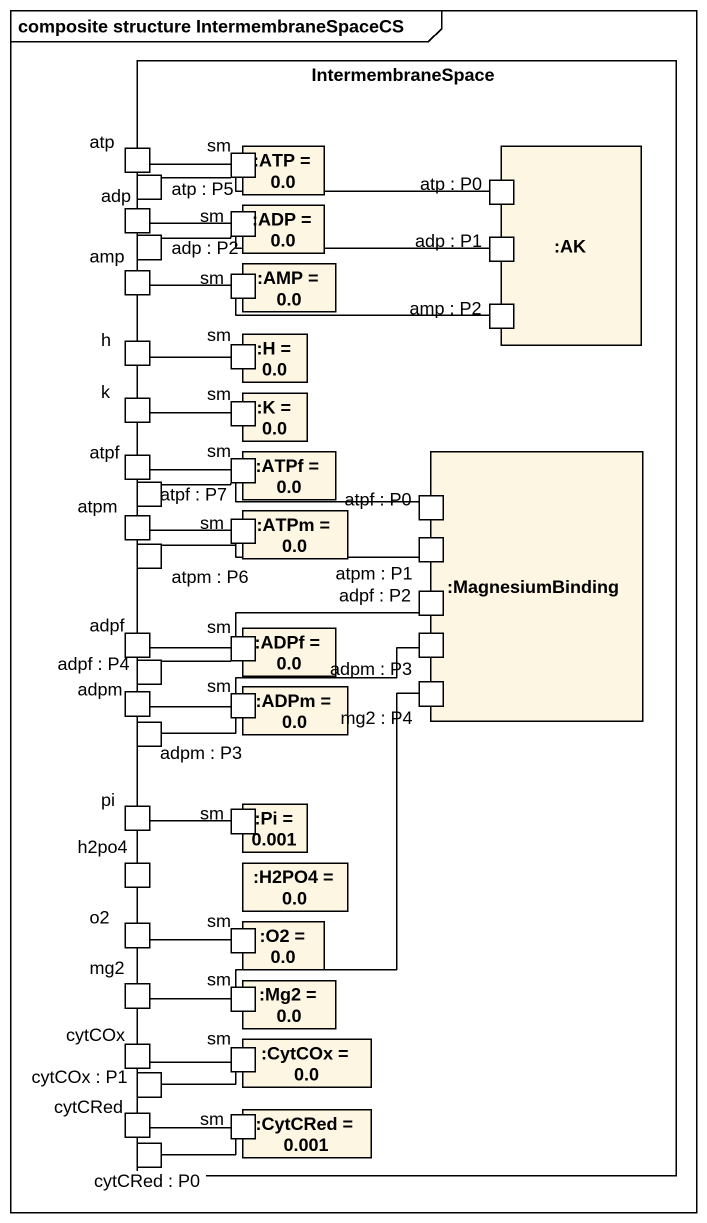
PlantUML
@startuml
mainframe composite structure IntermembraneSpaceCS
rectangle IntermembraneSpace #FFFFFF {
  port atp
  port "atp : P5" as atp_P5
  rectangle ":ATP = 0.0" as ATP_0_0 {
    port sm
  }
  rectangle ":AK" as AK {
    port "atp : P0" as atp_P0
    port "adp : P1" as adp_P1
    port "amp : P2" as amp_P2
  }
  port adp
  port "adp : P2" as adp_P2
  rectangle ":AMP = 0.0" as AMP_0_0 {
    port "sm" as sm_3
  }
  rectangle ":ADP = 0.0" as ADP_0_0 {
    port "sm" as sm_2
  }
  port h
  port amp
  rectangle ":H = 0.0" as H_0_0 {
    port "sm" as sm_4
  }
  port k
  rectangle ":K = 0.0" as K_0_0 {
    port "sm" as sm_5
  }
  port atpf
  port "atpf : P7" as atpf_P7
  rectangle ":ATPf = 0.0" as ATPf_0_0 {
    port "sm" as sm_6
  }
  rectangle ":MagnesiumBinding" as MagnesiumBinding {
    port "atpf : P0" as atpf_P0
    port "atpm : P1" as atpm_P1
    port "adpf : P2" as adpf_P2
    port "adpm : P3" as adpm_P3
    port "mg2 : P4" as mg2_P4
  }
  port atpm
  port "atpm : P6" as atpm_P6
  rectangle ":ATPm = 0.0" as ATPm_0_0 {
    port "sm" as sm_7
  }
  port adpf
  rectangle ":ADPf = 0.0" as ADPf_0_0 {
    port "sm" as sm_8
  }
  port adpm
  port "adpf : P4" as adpf_P4
  rectangle ":ADPm = 0.0" as ADPm_0_0 {
    port "sm" as sm_9
  }
  port "adpm : P3" as adpm_P3_2
  port pi
  port h2po4
  rectangle ":Pi = 0.001" as Pi_0_001 {
    port "sm" as sm_10
  }
  rectangle ":H2PO4 = 0.0" as H2PO4_0_0
  port o2
  rectangle ":O2 = 0.0" as O2_0_0 {
    port "sm" as sm_11
  }
  port mg2
  rectangle ":Mg2 = 0.0" as Mg2_0_0 {
    port "sm" as sm_12
  }
  port cytCOx
  port "cytCOx : P1" as cytCOx_P1
  rectangle ":CytCOx = 0.0" as CytCOx_0_0 {
    port "sm" as sm_13
  }
  port cytCRed
  port "cytCRed : P0" as cytCRed_P0
  rectangle ":CytCRed = 0.001" as CytCRed_0_001 {
    port "sm" as sm_14
  }
}
atp_P5 -right- sm
sm -left- atp
atp_P0 -left- sm
adp_P2 -right- sm_2
sm_2 -left- adp
adp_P1 -left- sm_2
h -right- sm_4
amp -right- sm_3
amp_P2 -left- sm_3
k -right- sm_5
atpf -right- sm_6
atpf_P7 -right- sm_6
atpm -right- sm_7
atpm_P6 -right- sm_7
atpf_P0 -left- sm_6
atpm_P1 -left- sm_7
adpf -right- sm_8
adpf_P2 -left- sm_8
adpm_P3 -left- sm_9
adpm -right- sm_9
adpf_P4 -right- sm_8
mg2_P4 -- sm_12
adpm_P3_2 -right- sm_9
pi -right- sm_10
sm_11 -left- o2
sm_12 -left- mg2
cytCOx_P1 -right- sm_13
sm_13 -left- cytCOx
cytCRed -right- sm_14
cytCRed_P0 -right- sm_14
@enduml
